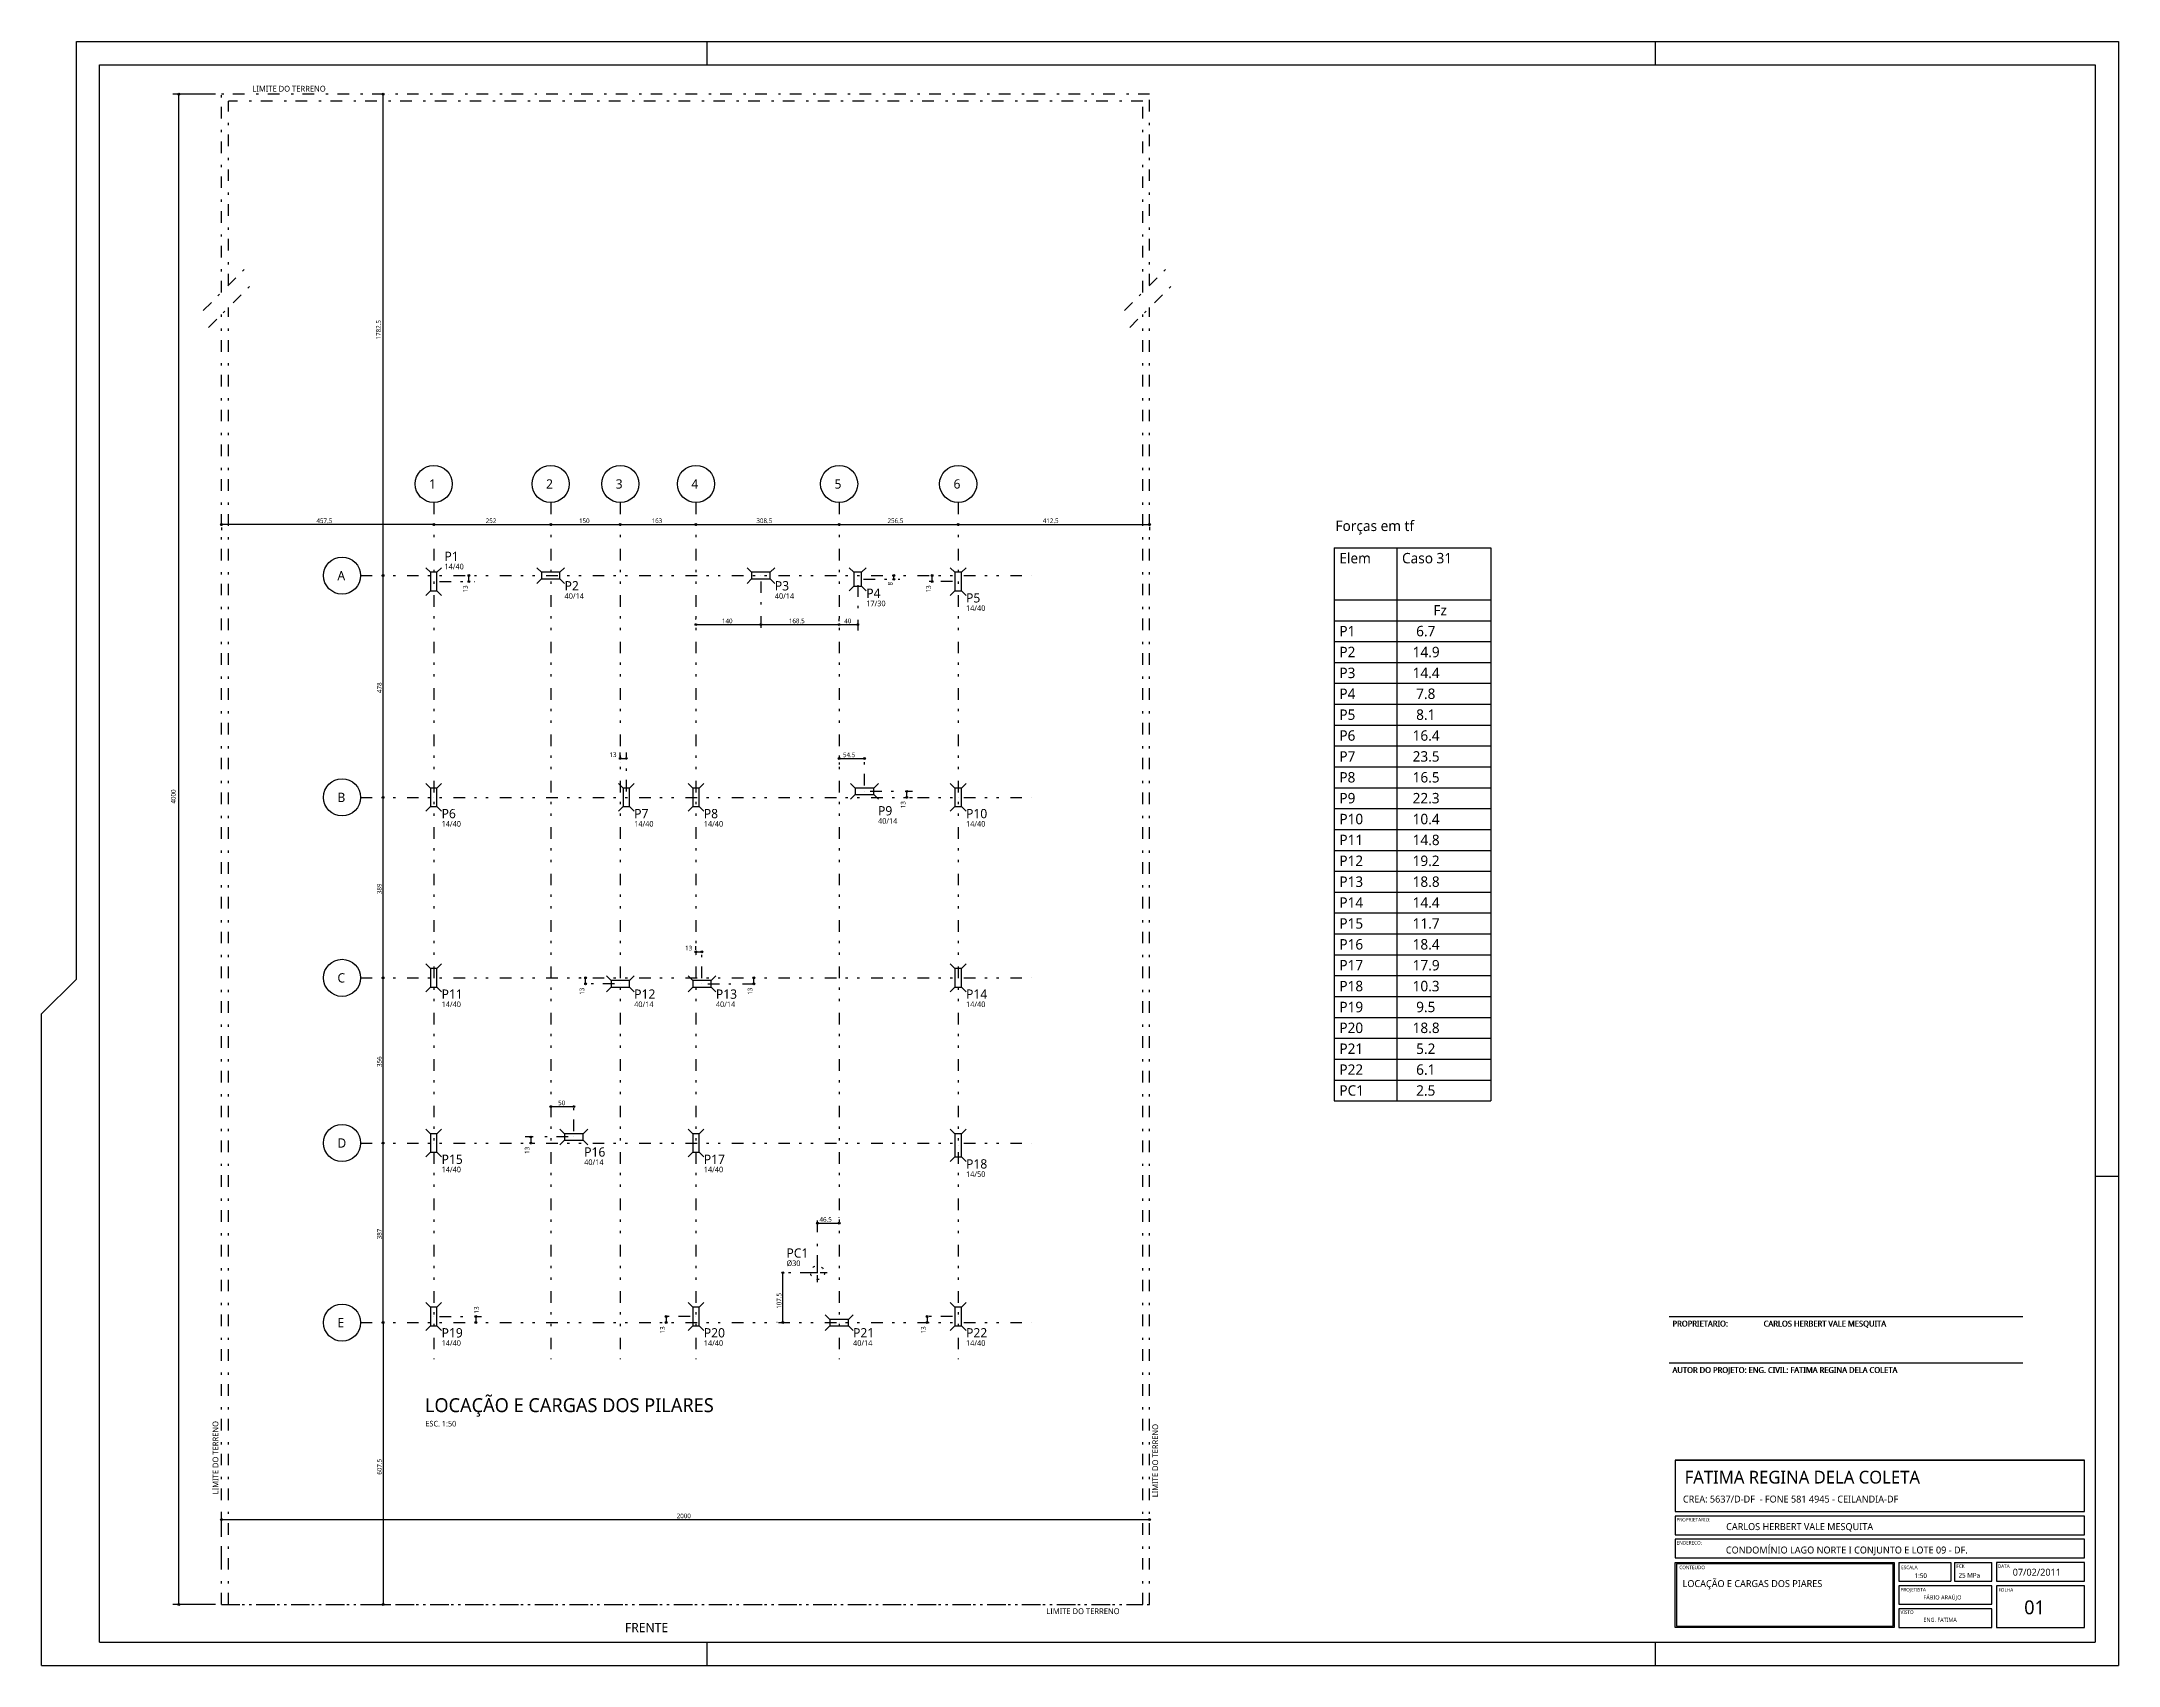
# Model space of a CAD drawing. Extents: x 0 to 89.5, y 0 to 70.
import ezdxf

# ---------------------------------------------------------------- set-up
doc = ezdxf.new("R2010")
doc.units = 0
doc.header["$MEASUREMENT"] = 0
for name, pattern in [('ESTILO_TQS_0002', [0.4, 0.1, -0.3]), ('ESTILO_TQS_0003', [1.5, 0.5, -0.4, 0.1, -0.5]), ('ESTILO_TQS_0004', [2, 0.5, -0.4, 0.1, -0.4, 0.1, -0.5]), ('ESTILO_TQS_0005', [0.4, 0.3, -0.1])]:
    doc.linetypes.add(name, pattern=pattern)
for name, color, linetype in [('1', 1, 'CONTINUOUS'), ('12', 12, 'CONTINUOUS'), ('2', 2, 'CONTINUOUS'), ('3', 3, 'CONTINUOUS'), ('4', 4, 'CONTINUOUS'), ('5', 5, 'CONTINUOUS'), ('6', 6, 'CONTINUOUS')]:
    doc.layers.add(name, color=color, linetype=linetype)
doc.styles.add('TQS_LUCIDA_SANS_UNICODE', font='L_10646.TTF')

msp = doc.modelspace()

# ---------------------------------------------------------------- linework, layer by layer
at = {"layer": '1', "linetype": 'Continuous'}
for p, q in [((1.5, 70), (89.500005, 70)), ((1.5, 29.587737), (1.5, 70)), ((28.670066, 69.999995), (28.670066, 68.999996)), ((69.537489, 69.999995), (69.537489, 68.999996)), ((89.500005, 70), (89.499997, 0)), ((7.50055, 67.731099), (5.661758, 67.731099)), ((5.911758, 2.62981), (5.911758, 67.731099)), ((7.75055, 67.731099), (7.75055, 67.731099)), ((14.71333, 67.731099), (14.71333, 67.731099)), ((14.716242, 46.97981), (14.716242, 67.731099)), ((14.96333, 67.731099), (14.966242, 67.731099)), ((7.75055, 49.309077), (7.75055, 49.309077)), ((47.75055, 49.327957), (47.75055, 49.327957)), ((16.90055, 49.181973), (7.75055, 49.181973)), ((16.90055, 49.181973), (21.94055, 49.181973)), ((16.90055, 49.181973), (16.90055, 49.181973)), ((16.90055, 49.181973), (16.90055, 49.181973)), ((21.94055, 49.181973), (21.94055, 49.181973)), ((21.94055, 49.181973), (24.94055, 49.181973)), ((21.94055, 49.181973), (21.94055, 49.181973)), ((24.94055, 49.181973), (24.94055, 49.181973)), ((24.94055, 49.181973), (28.20055, 49.181973)), ((24.94055, 49.181973), (24.94055, 49.181973)), ((28.20055, 49.181973), (28.20055, 49.181973)), ((28.20055, 49.181973), (34.37055, 49.181973)), ((28.20055, 49.181973), (28.20055, 49.181973)), ((34.37055, 49.181973), (34.37055, 49.181973)), ((34.37055, 49.181973), (39.50055, 49.181973)), ((34.37055, 49.181973), (34.37055, 49.181973)), ((39.50055, 49.181973), (39.50055, 49.181973)), ((39.50055, 49.181973), (47.75055, 49.181973)), ((39.50055, 49.181973), (39.50055, 49.181973)), ((14.716242, 37.41981), (14.716242, 46.97981)), ((14.716242, 46.97981), (14.716242, 46.97981)), ((14.716242, 46.97981), (14.716242, 46.97981)), ((16.76055, 47.11981), (16.56055, 47.31981)), ((16.90055, 46.71981), (16.90055, 46.71981)), ((16.90055, 46.71981), (16.90055, 46.71981)), ((17.04055, 47.11981), (17.24055, 47.31981)), ((18.418422, 46.71981), (18.418422, 46.97981)), ((18.418422, 46.97981), (18.418422, 46.97981)), ((21.54055, 47.11981), (21.34055, 47.31981)), ((21.54055, 46.83981), (21.34055, 46.63981)), ((21.94055, 46.97981), (21.94055, 46.97981)), ((22.34055, 47.11981), (22.54055, 47.31981)), ((22.34055, 46.83981), (22.54055, 46.63981)), ((30.60055, 47.11981), (30.40055, 47.31981)), ((30.60055, 46.83981), (30.40055, 46.63981)), ((31.00055, 46.97981), (31.00055, 46.97981)), ((31.00055, 46.97981), (31.00055, 46.97981)), ((31.00055, 46.97981), (31.00055, 46.97981)), ((31.40055, 47.11981), (31.60055, 47.31981)), ((31.40055, 46.83981), (31.60055, 46.63981)), ((35.00055, 47.11981), (34.80055, 47.31981)), ((35.17055, 46.81981), (35.17055, 46.81981)), ((35.17055, 46.81981), (35.17055, 46.81981)), ((35.17055, 46.81981), (35.17055, 46.81981)), ((35.34055, 47.11981), (35.54055, 47.31981)), ((36.731563, 46.81981), (36.731563, 46.97981)), ((36.731563, 46.97981), (36.731563, 46.97981)), ((38.373552, 46.71981), (38.373552, 46.97981)), ((38.373552, 46.97981), (38.373552, 46.97981)), ((39.36055, 47.11981), (39.16055, 47.31981)), ((39.50055, 46.71981), (39.50055, 46.71981)), ((39.50055, 46.71981), (39.50055, 46.71981)), ((39.64055, 47.11981), (39.84055, 47.31981)), ((16.76055, 46.31981), (16.56055, 46.11981)), ((17.04055, 46.31981), (17.24055, 46.11981)), ((35.00055, 46.51981), (34.80055, 46.31981)), ((35.34055, 46.51981), (35.54055, 46.31981)), ((39.36055, 46.31981), (39.16055, 46.11981)), ((39.64055, 46.31981), (39.84055, 46.11981)), ((28.20055, 44.86439), (31.00055, 44.86439)), ((28.20055, 44.840243), (28.20055, 44.840243)), ((31.00055, 44.86439), (34.37055, 44.86439)), ((34.37055, 44.86439), (35.17055, 44.86439)), ((34.37055, 44.767802), (34.37055, 44.767802)), ((34.37055, 44.767802), (34.37055, 44.767802)), ((24.94055, 39.09906), (25.20055, 39.09906)), ((24.94055, 38.921198), (24.94055, 38.921198)), ((34.37055, 39.177338), (34.37055, 39.177338)), ((34.37055, 39.091494), (35.46055, 39.091494)), ((16.76055, 37.81981), (16.56055, 38.01981)), ((17.04055, 37.81981), (17.24055, 38.01981)), ((25.06055, 37.81981), (24.86055, 38.01981)), ((25.34055, 37.81981), (25.54055, 38.01981)), ((28.06055, 37.81981), (27.86055, 38.01981)), ((28.34055, 37.81981), (28.54055, 38.01981)), ((35.06055, 37.81981), (34.86055, 38.01981)), ((35.46055, 37.67981), (35.46055, 37.67981)), ((35.46055, 37.67981), (35.46055, 37.67981)), ((35.46055, 37.67981), (35.46055, 37.67981)), ((35.86055, 37.81981), (36.06055, 38.01981)), ((37.288574, 37.41981), (37.288574, 37.67981)), ((39.36055, 37.81981), (39.16055, 38.01981)), ((39.64055, 37.81981), (39.84055, 38.01981)), ((14.716242, 29.63981), (14.716242, 37.41981)), ((14.716242, 37.41981), (14.716242, 37.41981)), ((14.716242, 37.41981), (14.716242, 37.41981)), ((16.76055, 37.01981), (16.56055, 36.81981)), ((16.90055, 37.41981), (16.90055, 37.41981)), ((17.04055, 37.01981), (17.24055, 36.81981)), ((25.06055, 37.01981), (24.86055, 36.81981)), ((25.20055, 37.41981), (25.20055, 37.41981)), ((25.20055, 37.41981), (25.20055, 37.41981)), ((25.34055, 37.01981), (25.54055, 36.81981)), ((28.06055, 37.01981), (27.86055, 36.81981)), ((28.20055, 37.41981), (28.20055, 37.41981)), ((28.34055, 37.01981), (28.54055, 36.81981)), ((35.06055, 37.53981), (34.86055, 37.33981)), ((35.86055, 37.53981), (36.06055, 37.33981)), ((37.153676, 37.41981), (37.153676, 37.41981)), ((39.36055, 37.01981), (39.16055, 36.81981)), ((39.50055, 37.41981), (39.50055, 37.41981)), ((39.64055, 37.01981), (39.84055, 36.81981)), ((28.20055, 30.762464), (28.46055, 30.762464)), ((28.20055, 30.602724), (28.20055, 30.602724)), ((0, 28.087737), (1.5, 29.587737)), ((14.716242, 22.51981), (14.716242, 29.63981)), ((14.716242, 29.63981), (14.716242, 29.63981)), ((14.716242, 29.63981), (14.716242, 29.63981)), ((16.76055, 30.03981), (16.56055, 30.23981)), ((16.90055, 29.63981), (16.90055, 29.63981)), ((17.04055, 30.03981), (17.24055, 30.23981)), ((23.447419, 29.37981), (23.447419, 29.63981)), ((23.477086, 29.63981), (23.477086, 29.63981)), ((24.54055, 29.51981), (24.34055, 29.71981)), ((25.34055, 29.51981), (25.54055, 29.71981)), ((28.06055, 29.51981), (27.86055, 29.71981)), ((28.86055, 29.51981), (29.06055, 29.71981)), ((30.690828, 29.37981), (30.690828, 29.63981)), ((30.690828, 29.63981), (30.690828, 29.63981)), ((39.36055, 30.03981), (39.16055, 30.23981)), ((39.50055, 29.63981), (39.50055, 29.63981)), ((39.64055, 30.03981), (39.84055, 30.23981)), ((16.76055, 29.23981), (16.56055, 29.03981)), ((17.04055, 29.23981), (17.24055, 29.03981)), ((24.54055, 29.23981), (24.34055, 29.03981)), ((24.94055, 29.37981), (24.94055, 29.37981)), ((24.94055, 29.37981), (24.94055, 29.37981)), ((25.34055, 29.23981), (25.54055, 29.03981)), ((28.06055, 29.23981), (27.86055, 29.03981)), ((28.46055, 29.37981), (28.46055, 29.37981)), ((28.46055, 29.37981), (28.46055, 29.37981)), ((28.46055, 29.37981), (28.46055, 29.37981)), ((28.86055, 29.23981), (29.06055, 29.03981)), ((39.36055, 29.23981), (39.16055, 29.03981)), ((39.64055, 29.23981), (39.84055, 29.03981)), ((0, 0), (0, 28.087737)), ((21.94055, 24.104845), (21.94055, 24.104845)), ((21.94055, 24.089328), (22.94055, 24.089328)), ((14.716242, 14.77981), (14.716242, 22.51981)), ((14.716242, 22.51981), (14.716242, 22.51981)), ((14.716242, 22.51981), (14.716242, 22.51981)), ((16.76055, 22.91981), (16.56055, 23.11981)), ((16.90055, 22.51981), (16.90055, 22.51981)), ((17.04055, 22.91981), (17.24055, 23.11981)), ((21.084285, 22.77981), (21.084285, 22.51981)), ((21.084285, 22.51981), (21.084285, 22.51981)), ((22.54055, 22.91981), (22.34055, 23.11981)), ((22.54055, 22.63981), (22.34055, 22.43981)), ((22.94055, 22.77981), (22.94055, 22.77981)), ((22.94055, 22.77981), (22.94055, 22.77981)), ((22.94055, 22.77981), (22.94055, 22.77981)), ((23.34055, 22.91981), (23.54055, 23.11981)), ((23.34055, 22.63981), (23.54055, 22.43981)), ((28.06055, 22.91981), (27.86055, 23.11981)), ((28.20055, 22.51981), (28.20055, 22.51981)), ((28.34055, 22.91981), (28.54055, 23.11981)), ((39.36055, 22.91981), (39.16055, 23.11981)), ((39.50055, 22.41981), (39.50055, 22.41981)), ((39.64055, 22.91981), (39.84055, 23.11981)), ((16.76055, 22.11981), (16.56055, 21.91981)), ((17.04055, 22.11981), (17.24055, 21.91981)), ((28.06055, 22.11981), (27.86055, 21.91981)), ((28.34055, 22.11981), (28.54055, 21.91981)), ((39.36055, 21.91981), (39.16055, 21.71981)), ((39.64055, 21.91981), (39.84055, 21.71981)), ((88.499997, 21.087737), (89.499999, 21.087737)), ((33.44055, 19.066799), (34.37055, 19.066799)), ((34.37055, 19.051662), (34.37055, 19.051662)), ((31.940834, 14.77981), (31.940834, 16.92981)), ((33.44055, 16.92981), (33.44055, 16.92981)), ((33.44055, 16.92981), (33.44055, 16.92981)), ((33.44055, 16.92981), (33.44055, 16.92981)), ((16.76055, 15.43981), (16.56055, 15.63981)), ((17.04055, 15.43981), (17.24055, 15.63981)), ((28.06055, 15.43981), (27.86055, 15.63981)), ((28.34055, 15.43981), (28.54055, 15.63981)), ((39.36055, 15.43981), (39.16055, 15.63981)), ((39.64055, 15.43981), (39.84055, 15.63981)), ((14.716242, 14.77981), (14.716242, 14.77981)), ((14.716242, 14.77981), (14.716242, 2.62981)), ((14.716242, 14.77981), (14.716242, 14.77981)), ((16.76055, 14.63981), (16.56055, 14.43981)), ((16.90055, 15.03981), (16.90055, 15.03981)), ((16.90055, 15.03981), (16.90055, 15.03981)), ((17.04055, 14.63981), (17.24055, 14.43981)), ((18.712977, 15.03981), (18.712977, 14.77981)), ((18.712977, 14.77981), (18.712977, 14.77981)), ((26.914541, 15.03981), (26.914541, 14.77981)), ((26.914541, 14.77981), (26.914541, 14.77981)), ((28.06055, 14.63981), (27.86055, 14.43981)), ((28.20055, 15.03981), (28.20055, 15.03981)), ((28.20055, 15.03981), (28.20055, 15.03981)), ((28.34055, 14.63981), (28.54055, 14.43981)), ((31.95597, 14.77981), (31.95597, 14.77981)), ((33.97055, 14.91981), (33.77055, 15.11981)), ((33.97055, 14.63981), (33.77055, 14.43981)), ((34.37055, 14.77981), (34.37055, 14.77981)), ((34.77055, 14.91981), (34.97055, 15.11981)), ((34.77055, 14.63981), (34.97055, 14.43981)), ((38.159802, 15.03981), (38.159802, 14.77981)), ((38.159802, 14.77981), (38.159802, 14.77981)), ((39.36055, 14.63981), (39.16055, 14.43981)), ((39.50055, 15.03981), (39.50055, 15.03981)), ((39.50055, 15.03981), (39.50055, 15.03981)), ((39.64055, 14.63981), (39.84055, 14.43981)), ((70.142071, 15.045619), (85.380635, 15.045619)), ((70.142071, 13.045438), (85.380635, 13.045438)), ((7.75055, 6.287373), (47.75055, 6.287373)), ((47.75055, 6.287373), (47.75055, 6.287373)), ((7.75055, 4.389711), (7.75055, 4.389711)), ((7.50055, 2.62981), (5.661758, 2.62981)), ((7.75055, 2.62981), (7.75055, 2.62981)), ((14.191794, 2.62981), (14.191794, 2.62981)), ((14.441794, 2.62981), (14.966242, 2.62981)), ((28.670066, 0.999999), (28.670066, 0)), ((69.537489, 0.999999), (69.537489, 0)), ((0, 0), (89.499997, 0))]:
    msp.add_line(p, q, dxfattribs=at)
at = {"layer": '1', "linetype": 'ESTILO_TQS_0003'}
for p, q in [((47.75055, 67.731099), (7.75055, 67.731099)), ((7.75055, 59.188538), (7.75055, 67.731099)), ((47.45055, 67.431099), (8.05055, 67.431099)), ((8.05055, 59.488538), (8.05055, 67.431099)), ((47.45055, 59.188538), (47.45055, 67.431099)), ((47.75055, 59.488538), (47.75055, 67.731099)), ((6.96346, 58.401448), (8.757286, 60.195274)), ((46.66346, 58.401448), (48.457286, 60.195274)), ((7.194348, 57.673261), (8.988174, 59.467087)), ((46.894348, 57.673261), (48.688174, 59.467087)), ((7.75055, 2.62981), (7.75055, 58.229463)), ((8.05055, 2.62981), (8.05055, 58.529463)), ((47.45055, 2.62981), (47.45055, 58.229463)), ((47.75055, 2.62981), (47.75055, 58.529463)), ((7.75055, 49.059077), (7.75055, 48.931973)), ((47.75055, 49.077957), (47.75055, 48.931973)), ((17.15055, 46.71981), (18.668422, 46.71981)), ((31.00055, 46.72981), (31.00055, 44.61439)), ((31.00055, 46.72981), (31.00055, 44.61439)), ((35.17055, 46.56981), (35.17055, 44.61439)), ((35.42055, 46.81981), (36.981563, 46.81981)), ((39.25055, 46.71981), (38.123552, 46.71981)), ((28.20055, 45.090243), (28.20055, 45.11439)), ((34.37055, 45.017802), (34.37055, 45.11439)), ((34.37055, 45.017802), (34.37055, 45.11439)), ((24.94055, 39.171198), (24.94055, 39.34906)), ((25.20055, 37.66981), (25.20055, 39.34906)), ((34.37055, 38.927338), (34.37055, 38.841494)), ((35.46055, 37.92981), (35.46055, 39.341494)), ((35.71055, 37.67981), (37.538574, 37.67981)), ((37.403676, 37.41981), (37.538574, 37.41981)), ((28.20055, 30.852724), (28.20055, 31.012464)), ((28.46055, 29.62981), (28.46055, 31.012464)), ((23.227086, 29.63981), (23.197419, 29.63981)), ((24.69055, 29.37981), (23.197419, 29.37981)), ((28.71055, 29.37981), (30.940828, 29.37981)), ((22.94055, 23.02981), (22.94055, 24.339328)), ((21.94055, 23.854845), (21.94055, 23.839328)), ((22.69055, 22.77981), (20.834285, 22.77981)), ((33.44055, 17.17981), (33.44055, 19.316799)), ((34.37055, 19.301662), (34.37055, 19.316799)), ((33.19055, 16.92981), (31.690834, 16.92981)), ((17.15055, 15.03981), (18.962977, 15.03981)), ((27.95055, 15.03981), (26.664541, 15.03981)), ((31.70597, 14.77981), (31.690834, 14.77981)), ((39.25055, 15.03981), (37.909802, 15.03981)), ((7.75055, 4.639711), (7.75055, 6.537373)), ((7.75055, 2.62981), (47.75055, 2.62981)), ((8.05055, 2.62981), (47.45055, 2.62981))]:
    msp.add_line(p, q, dxfattribs=at)
at = {"layer": '1', "linetype": 'ESTILO_TQS_0005'}
for p, q in [((33.44055, 16.517458), (33.44055, 17.342162)), ((33.852902, 16.92981), (33.028198, 16.92981))]:
    msp.add_line(p, q, dxfattribs=at)
at = {"layer": '1', "linetype": 'Continuous'}
for centre, radius in [((5.911758, 67.731099), 0.04), ((5.911758, 67.731099), 0.02), ((14.716242, 67.731099), 0.04), ((14.716242, 67.731099), 0.02), ((7.75055, 49.181973), 0.04), ((7.75055, 49.181973), 0.02), ((16.90055, 49.181973), 0.04), ((16.90055, 49.181973), 0.04), ((16.90055, 49.181973), 0.02), ((16.90055, 49.181973), 0.02), ((21.94055, 49.181973), 0.04), ((21.94055, 49.181973), 0.04), ((21.94055, 49.181973), 0.02), ((21.94055, 49.181973), 0.02), ((24.94055, 49.181973), 0.04), ((24.94055, 49.181973), 0.04), ((24.94055, 49.181973), 0.02), ((24.94055, 49.181973), 0.02), ((28.20055, 49.181973), 0.04), ((28.20055, 49.181973), 0.04), ((28.20055, 49.181973), 0.02), ((28.20055, 49.181973), 0.02), ((34.37055, 49.181973), 0.04), ((34.37055, 49.181973), 0.04), ((34.37055, 49.181973), 0.02), ((34.37055, 49.181973), 0.02), ((39.50055, 49.181973), 0.04), ((39.50055, 49.181973), 0.04), ((39.50055, 49.181973), 0.02), ((39.50055, 49.181973), 0.02), ((47.75055, 49.181973), 0.04), ((47.75055, 49.181973), 0.02), ((14.716242, 46.97981), 0.04), ((14.716242, 46.97981), 0.04), ((14.716242, 46.97981), 0.02), ((14.716242, 46.97981), 0.02), ((18.418422, 46.97981), 0.04), ((18.418422, 46.71981), 0.04), ((18.418422, 46.97981), 0.02), ((18.418422, 46.71981), 0.02), ((36.731563, 46.97981), 0.04), ((36.731563, 46.81981), 0.04), ((36.731563, 46.97981), 0.02), ((36.731563, 46.81981), 0.02), ((38.373552, 46.97981), 0.04), ((38.373552, 46.71981), 0.04), ((38.373552, 46.97981), 0.02), ((38.373552, 46.71981), 0.02), ((28.20055, 44.86439), 0.04), ((28.20055, 44.86439), 0.02), ((31.00055, 44.86439), 0.04), ((31.00055, 44.86439), 0.04), ((31.00055, 44.86439), 0.02), ((31.00055, 44.86439), 0.02), ((34.37055, 44.86439), 0.04), ((34.37055, 44.86439), 0.04), ((34.37055, 44.86439), 0.02), ((34.37055, 44.86439), 0.02), ((35.17055, 44.86439), 0.04), ((35.17055, 44.86439), 0.02), ((24.94055, 39.09906), 0.04), ((24.94055, 39.09906), 0.02), ((25.20055, 39.09906), 0.04), ((25.20055, 39.09906), 0.02), ((34.37055, 39.091494), 0.04), ((34.37055, 39.091494), 0.02), ((35.46055, 39.091494), 0.04), ((35.46055, 39.091494), 0.02), ((37.288574, 37.67981), 0.04), ((37.288574, 37.67981), 0.02), ((14.716242, 37.41981), 0.04), ((14.716242, 37.41981), 0.04), ((14.716242, 37.41981), 0.02), ((14.716242, 37.41981), 0.02), ((37.288574, 37.41981), 0.04), ((37.288574, 37.41981), 0.02), ((28.20055, 30.762464), 0.04), ((28.20055, 30.762464), 0.02), ((28.46055, 30.762464), 0.04), ((28.46055, 30.762464), 0.02), ((14.716242, 29.63981), 0.04), ((14.716242, 29.63981), 0.04), ((14.716242, 29.63981), 0.02), ((14.716242, 29.63981), 0.02), ((23.447419, 29.63981), 0.04), ((23.447419, 29.63981), 0.02), ((30.690828, 29.63981), 0.04), ((30.690828, 29.63981), 0.02), ((23.447419, 29.37981), 0.04), ((23.447419, 29.37981), 0.02), ((30.690828, 29.37981), 0.04), ((30.690828, 29.37981), 0.02), ((21.94055, 24.089328), 0.04), ((21.94055, 24.089328), 0.02), ((22.94055, 24.089328), 0.04), ((22.94055, 24.089328), 0.02), ((14.716242, 22.51981), 0.04), ((14.716242, 22.51981), 0.04), ((14.716242, 22.51981), 0.02), ((14.716242, 22.51981), 0.02), ((21.084285, 22.77981), 0.04), ((21.084285, 22.51981), 0.04), ((21.084285, 22.77981), 0.02), ((21.084285, 22.51981), 0.02), ((33.44055, 19.066799), 0.04), ((33.44055, 19.066799), 0.02), ((34.37055, 19.066799), 0.04), ((34.37055, 19.066799), 0.02), ((31.940834, 16.92981), 0.04), ((31.940834, 16.92981), 0.02), ((14.716242, 14.77981), 0.04), ((14.716242, 14.77981), 0.04), ((14.716242, 14.77981), 0.02), ((14.716242, 14.77981), 0.02), ((18.712977, 15.03981), 0.04), ((18.712977, 14.77981), 0.04), ((18.712977, 15.03981), 0.02), ((18.712977, 14.77981), 0.02), ((26.914541, 15.03981), 0.04), ((26.914541, 14.77981), 0.04), ((26.914541, 15.03981), 0.02), ((26.914541, 14.77981), 0.02), ((31.940834, 14.77981), 0.04), ((31.940834, 14.77981), 0.02), ((38.159802, 15.03981), 0.04), ((38.159802, 14.77981), 0.04), ((38.159802, 15.03981), 0.02), ((38.159802, 14.77981), 0.02), ((7.75055, 6.287373), 0.04), ((7.75055, 6.287373), 0.02), ((47.75055, 6.287373), 0.04), ((47.75055, 6.287373), 0.02), ((5.911758, 2.62981), 0.04), ((5.911758, 2.62981), 0.02), ((14.716242, 2.62981), 0.04), ((14.716242, 2.62981), 0.02)]:
    msp.add_circle(centre, radius, dxfattribs=at)
at = {"layer": '12', "linetype": 'Continuous'}
for p, q in [((2.5, 68.999992), (88.499997, 69)), ((2.5, 0.999996), (2.5, 68.999992)), ((88.499997, 69), (88.499997, 1)), ((2.5, 0.999996), (88.499997, 1))]:
    msp.add_line(p, q, dxfattribs=at)
at = {"layer": '2', "linetype": 'ESTILO_TQS_0004'}
for p, q in [((16.90055, 50.12981), (16.90055, 13.202018)), ((21.94055, 50.12981), (21.94055, 13.202018)), ((24.94055, 50.12981), (24.94055, 13.202018)), ((28.20055, 50.12981), (28.20055, 13.202018)), ((34.37055, 50.12981), (34.37055, 13.202018)), ((39.50055, 50.12981), (39.50055, 13.202018)), ((13.75055, 46.97981), (42.65055, 46.97981)), ((13.75055, 37.41981), (42.65055, 37.41981)), ((13.75055, 29.63981), (42.65055, 29.63981)), ((13.75055, 22.51981), (42.65055, 22.51981)), ((13.75055, 14.77981), (42.65055, 14.77981))]:
    msp.add_line(p, q, dxfattribs=at)
at = {"layer": '2', "linetype": 'Continuous'}
for p, q in [((70.397671, 8.85671), (88.041524, 8.85671)), ((80.041478, 4.438295), (82.27567, 4.438295)), ((80.041478, 4.438295), (80.041478, 3.6383)), ((80.041478, 3.6383), (82.27567, 3.6383)), ((82.27567, 4.438295), (82.27567, 3.6383)), ((82.441136, 4.438295), (84.041478, 4.438295)), ((82.441136, 4.438295), (82.441136, 3.6383)), ((82.441136, 3.6383), (84.041478, 3.6383)), ((84.041478, 3.6383), (84.041478, 4.438295))]:
    msp.add_line(p, q, dxfattribs=at)
for points in [[(70.397671, 6.630957), (88.041524, 6.630957), (88.041524, 8.85671), (70.397671, 8.85671), (70.397671, 6.630957)], [(70.397671, 5.630957), (88.041524, 5.630957), (88.041524, 6.43096), (70.397671, 6.43096), (70.397671, 5.630957)], [(70.397671, 4.6383), (88.041524, 4.6383), (88.041524, 5.438303), (70.397671, 5.438303), (70.397671, 4.6383)], [(84.24149, 3.6383), (88.041524, 3.6383), (88.041524, 4.438295), (84.24149, 4.438295), (84.24149, 3.6383)], [(80.041478, 2.6383), (84.041478, 2.6383), (84.041478, 3.438295), (80.041478, 3.438295), (80.041478, 2.6383)], [(84.24149, 1.6383), (88.041524, 1.6383), (88.041524, 3.438295), (84.24149, 3.438295), (84.24149, 1.6383)], [(80.041478, 1.6383), (84.041478, 1.6383), (84.041478, 2.438295), (80.041478, 2.438295), (80.041478, 1.6383)]]:
    msp.add_lwpolyline(points, dxfattribs=at)
for centre in [(16.90055, 50.92981), (21.94055, 50.92981), (24.94055, 50.92981), (28.20055, 50.92981), (34.37055, 50.92981), (39.50055, 50.92981), (12.95055, 46.97981), (12.95055, 37.41981), (12.95055, 29.63981), (12.95055, 22.51981), (12.95055, 14.77981)]:
    msp.add_circle(centre, 0.8, dxfattribs=at)
at = {"layer": '3', "linetype": 'Continuous'}
for p, q in [((55.701746, 48.181335), (62.451746, 48.181335)), ((55.701746, 48.181335), (55.701746, 24.335553)), ((58.401746, 48.181335), (58.401746, 24.335553)), ((62.451746, 48.181335), (62.451746, 45.935553)), ((55.701746, 45.935553), (62.451746, 45.935553)), ((62.451746, 45.935553), (62.451746, 24.335553)), ((55.701746, 45.035553), (62.451746, 45.035553)), ((55.701746, 44.135553), (62.451746, 44.135553)), ((55.701746, 43.235553), (62.451746, 43.235553)), ((55.701746, 42.335553), (62.451746, 42.335553)), ((55.701746, 41.435553), (62.451746, 41.435553)), ((55.701746, 40.535553), (62.451746, 40.535553)), ((55.701746, 39.635553), (62.451746, 39.635553)), ((55.701746, 38.735553), (62.451746, 38.735553)), ((55.701746, 37.835553), (62.451746, 37.835553)), ((55.701746, 36.935553), (62.451746, 36.935553)), ((55.701746, 36.035553), (62.451746, 36.035553)), ((55.701746, 35.135553), (62.451746, 35.135553)), ((55.701746, 34.235553), (62.451746, 34.235553)), ((55.701746, 33.335553), (62.451746, 33.335553)), ((55.701746, 32.435553), (62.451746, 32.435553)), ((55.701746, 31.535553), (62.451746, 31.535553)), ((55.701746, 30.635553), (62.451746, 30.635553)), ((55.701746, 29.735553), (62.451746, 29.735553)), ((55.701746, 28.835553), (62.451746, 28.835553)), ((55.701746, 27.935553), (62.451746, 27.935553)), ((55.701746, 27.035553), (62.451746, 27.035553)), ((55.701746, 26.135553), (62.451746, 26.135553)), ((55.701746, 25.235553), (62.451746, 25.235553)), ((55.701746, 24.335553), (62.451746, 24.335553))]:
    msp.add_line(p, q, dxfattribs=at)
at = {"layer": '3', "linetype": 'ESTILO_TQS_0002'}
msp.add_circle((33.44055, 16.92981), 0.3, dxfattribs=at)
at = {"layer": '4', "linetype": 'Continuous'}
for points in [[(70.397671, 4.438303), (79.841527, 4.438303), (79.841527, 1.6383), (70.397671, 1.6383), (70.397671, 4.438303)], [(70.447659, 1.688295), (79.791478, 1.688295), (79.791478, 4.3883), (70.447659, 4.3883), (70.447659, 1.688295)]]:
    msp.add_lwpolyline(points, dxfattribs=at)
at = {"layer": '5', "linetype": 'Continuous'}
for points in [[(16.76055, 46.31981), (17.04055, 46.31981), (17.04055, 47.11981), (16.76055, 47.11981), (16.76055, 46.31981)], [(21.54055, 46.83981), (22.34055, 46.83981), (22.34055, 47.11981), (21.54055, 47.11981), (21.54055, 46.83981)], [(30.60055, 46.83981), (31.40055, 46.83981), (31.40055, 47.11981), (30.60055, 47.11981), (30.60055, 46.83981)], [(35.00055, 46.51981), (35.34055, 46.51981), (35.34055, 47.11981), (35.00055, 47.11981), (35.00055, 46.51981)], [(39.36055, 46.31981), (39.64055, 46.31981), (39.64055, 47.11981), (39.36055, 47.11981), (39.36055, 46.31981)], [(16.76055, 37.01981), (17.04055, 37.01981), (17.04055, 37.81981), (16.76055, 37.81981), (16.76055, 37.01981)], [(25.06055, 37.01981), (25.34055, 37.01981), (25.34055, 37.81981), (25.06055, 37.81981), (25.06055, 37.01981)], [(28.06055, 37.01981), (28.34055, 37.01981), (28.34055, 37.81981), (28.06055, 37.81981), (28.06055, 37.01981)], [(35.06055, 37.53981), (35.86055, 37.53981), (35.86055, 37.81981), (35.06055, 37.81981), (35.06055, 37.53981)], [(39.36055, 37.01981), (39.64055, 37.01981), (39.64055, 37.81981), (39.36055, 37.81981), (39.36055, 37.01981)], [(16.76055, 29.23981), (17.04055, 29.23981), (17.04055, 30.03981), (16.76055, 30.03981), (16.76055, 29.23981)], [(39.36055, 29.23981), (39.64055, 29.23981), (39.64055, 30.03981), (39.36055, 30.03981), (39.36055, 29.23981)], [(24.54055, 29.23981), (25.34055, 29.23981), (25.34055, 29.51981), (24.54055, 29.51981), (24.54055, 29.23981)], [(28.06055, 29.23981), (28.86055, 29.23981), (28.86055, 29.51981), (28.06055, 29.51981), (28.06055, 29.23981)], [(16.76055, 22.11981), (17.04055, 22.11981), (17.04055, 22.91981), (16.76055, 22.91981), (16.76055, 22.11981)], [(22.54055, 22.63981), (23.34055, 22.63981), (23.34055, 22.91981), (22.54055, 22.91981), (22.54055, 22.63981)], [(28.06055, 22.11981), (28.34055, 22.11981), (28.34055, 22.91981), (28.06055, 22.91981), (28.06055, 22.11981)], [(39.36055, 21.91981), (39.64055, 21.91981), (39.64055, 22.91981), (39.36055, 22.91981), (39.36055, 21.91981)], [(16.76055, 14.63981), (17.04055, 14.63981), (17.04055, 15.43981), (16.76055, 15.43981), (16.76055, 14.63981)], [(28.06055, 14.63981), (28.34055, 14.63981), (28.34055, 15.43981), (28.06055, 15.43981), (28.06055, 14.63981)], [(39.36055, 14.63981), (39.64055, 14.63981), (39.64055, 15.43981), (39.36055, 15.43981), (39.36055, 14.63981)], [(33.97055, 14.63981), (34.77055, 14.63981), (34.77055, 14.91981), (33.97055, 14.91981), (33.97055, 14.63981)]]:
    msp.add_lwpolyline(points, dxfattribs=at)

# ---------------------------------------------------------------- texts
at = {"layer": '1', "linetype": 'Continuous', "style": 'TQS_LUCIDA_SANS_UNICODE'}
for s, p in [('1782.5', (14.617201, 57.158517)), ('8', (36.671563, 46.553143)), ('13', (18.358422, 46.253143)), ('13', (38.313552, 46.253143)), ('478', (14.656242, 41.91981)), ('4000', (5.778225, 37.151561)), ('13', (37.228574, 36.953143)), ('389', (14.656242, 33.24981)), ('13', (23.387419, 28.913143)), ('13', (30.630828, 28.913143)), ('356', (14.656242, 25.79981)), ('13', (21.024285, 22.053143)), ('387', (14.656242, 18.36981)), ('13', (18.838607, 15.171679)), ('107.5', (31.880834, 15.37481)), ('13', (26.854541, 14.313143)), ('13', (38.099802, 14.313143)), ('607.5', (14.656242, 8.22481))]:
    msp.add_text(s, height=0.2, rotation=90, dxfattribs=at).set_placement(p)
for s, height, p in [('457.5', 0.2, (11.84555, 49.241973)), ('252', 0.2, (19.14055, 49.241973)), ('150', 0.2, (23.16055, 49.241973)), ('163', 0.2, (26.29055, 49.241973)), ('308.5', 0.2, (30.80555, 49.241973)), ('256.5', 0.2, (36.45555, 49.241973)), ('412.5', 0.2, (43.14555, 49.241973)), ('140', 0.2, (29.32055, 44.92439)), ('168.5', 0.2, (32.20555, 44.92439)), ('40', 0.2, (34.59055, 44.92439)), ('13', 0.2, (24.473883, 39.15906)), ('54.5', 0.2, (34.53555, 39.151494)), ('13', 0.2, (27.733883, 30.822464)), ('50', 0.2, (22.26055, 24.149328)), ('46.5', 0.2, (33.52555, 19.126799)), ('2000', 0.2, (27.37055, 6.347373)), ('CARLOS HERBERT VALE MESQUITA', 0.3, (72.594746, 5.835785)), ('CONDOMÍNIO LAGO NORTE I CONJUNTO E LOTE 09 - DF.', 0.3, (72.584004, 4.826851)), ('1:50', 0.2, (80.71848, 3.771082)), ('25 MPa', 0.2, (82.608556, 3.790171)), ('07/02/2011', 0.3, (84.943119, 3.869773))]:
    msp.add_text(s, height=height, dxfattribs=at).set_placement(p)
at = {"layer": '2', "linetype": 'Continuous', "style": 'TQS_LUCIDA_SANS_UNICODE'}
for s, height, p in [('ESC. 1:50', 0.24, (16.542272, 10.30337)), ('CREA: 5637/D-DF  - FONE 581 4945 - CEILANDIA-DF', 0.3, (70.731641, 7.022642)), ('PROPRIETARIO:', 0.15, (70.453313, 6.208099)), ('ENDERECO:', 0.15, (70.460294, 5.21336)), ('CONTEUDO', 0.15, (70.577298, 4.150461)), ('ESCALA', 0.15, (80.135838, 4.150461)), ('FCK', 0.15, (82.513707, 4.205881)), ('DATA', 0.15, (84.298131, 4.205881)), ('PROJETISTA', 0.15, (80.108128, 3.194513)), ('FÁBIO ARAÚJO', 0.18, (81.090672, 2.844512)), ('FOLHA ', 0.15, (84.325841, 3.180658)), ('VISTO', 0.15, (80.108128, 2.224718)), ('ENG. FATIMA', 0.175, (81.09599, 1.880363))]:
    msp.add_text(s, height=height, dxfattribs=at).set_placement(p)
at = {"layer": '3', "linetype": 'Continuous', "style": 'TQS_LUCIDA_SANS_UNICODE'}
for s, height, p in [('LIMITE DO TERRENO', 0.25, (9.08503, 67.840463)), ('1', 0.4, (16.70055, 50.72981)), ('2', 0.4, (21.74055, 50.72981)), ('3', 0.4, (24.74055, 50.72981)), ('4', 0.4, (28.00055, 50.72981)), ('5', 0.4, (34.17055, 50.72981)), ('6', 0.4, (39.30055, 50.72981)), ('Forças em tf', 0.45, (55.759925, 48.899644)), ('14/40', 0.24, (17.364085, 47.249521)), ('Elem', 0.45, (55.926746, 47.506335)), ('Caso 31', 0.45, (58.626746, 47.506335)), ('A', 0.4, (12.75055, 46.77981)), ('40/14', 0.24, (22.54055, 45.97981)), ('40/14', 0.24, (31.60055, 45.97981)), ('17/30', 0.24, (35.54055, 45.65981)), ('14/40', 0.24, (39.84055, 45.45981)), ('Fz', 0.45, (59.976746, 45.260553)), ('P1', 0.45, (55.926746, 44.360553)), ('    6.7', 0.45, (58.626746, 44.360553)), ('P2', 0.45, (55.926746, 43.460553)), ('   14.9', 0.45, (58.626746, 43.460553)), ('P3', 0.45, (55.926746, 42.560553)), ('   14.4', 0.45, (58.626746, 42.560553)), ('P4', 0.45, (55.926746, 41.660553)), ('    7.8', 0.45, (58.626746, 41.660553)), ('P5', 0.45, (55.926746, 40.760553)), ('    8.1', 0.45, (58.626746, 40.760553)), ('P6', 0.45, (55.926746, 39.860553)), ('   16.4', 0.45, (58.626746, 39.860553)), ('P7', 0.45, (55.926746, 38.960553)), ('   23.5', 0.45, (58.626746, 38.960553)), ('P8', 0.45, (55.926746, 38.060553)), ('   16.5', 0.45, (58.626746, 38.060553)), ('B', 0.4, (12.75055, 37.21981)), ('P9', 0.45, (55.926746, 37.160553)), ('   22.3', 0.45, (58.626746, 37.160553)), ('P10', 0.45, (55.926746, 36.260553)), ('   10.4', 0.45, (58.626746, 36.260553)), ('14/40', 0.24, (17.24055, 36.15981)), ('14/40', 0.24, (25.54055, 36.15981)), ('14/40', 0.24, (28.54055, 36.15981)), ('40/14', 0.24, (36.046853, 36.282604)), ('14/40', 0.24, (39.84055, 36.15981)), ('P11', 0.45, (55.926746, 35.360553)), ('   14.8', 0.45, (58.626746, 35.360553)), ('P12', 0.45, (55.926746, 34.460553)), ('   19.2', 0.45, (58.626746, 34.460553)), ('P13', 0.45, (55.926746, 33.560553)), ('   18.8', 0.45, (58.626746, 33.560553)), ('P14', 0.45, (55.926746, 32.660553)), ('   14.4', 0.45, (58.626746, 32.660553)), ('P15', 0.45, (55.926746, 31.760553)), ('   11.7', 0.45, (58.626746, 31.760553)), ('P16', 0.45, (55.926746, 30.860553)), ('   18.4', 0.45, (58.626746, 30.860553)), ('C', 0.4, (12.75055, 29.43981)), ('P17', 0.45, (55.926746, 29.960553)), ('   17.9', 0.45, (58.626746, 29.960553)), ('P18', 0.45, (55.926746, 29.060553)), ('   10.3', 0.45, (58.626746, 29.060553)), ('14/40', 0.24, (17.24055, 28.37981)), ('40/14', 0.24, (25.54055, 28.37981)), ('40/14', 0.24, (29.06055, 28.37981)), ('14/40', 0.24, (39.84055, 28.37981)), ('P19', 0.45, (55.926746, 28.160553)), ('    9.5', 0.45, (58.626746, 28.160553)), ('P20', 0.45, (55.926746, 27.260553)), ('   18.8', 0.45, (58.626746, 27.260553)), ('P21', 0.45, (55.926746, 26.360553)), ('    5.2', 0.45, (58.626746, 26.360553)), ('P22', 0.45, (55.926746, 25.460553)), ('    6.1', 0.45, (58.626746, 25.460553)), ('PC1', 0.45, (55.926746, 24.560553)), ('    2.5', 0.45, (58.626746, 24.560553)), ('D', 0.4, (12.75055, 22.31981)), ('14/40', 0.24, (17.24055, 21.25981)), ('40/14', 0.24, (23.38599, 21.57373)), ('14/40', 0.24, (28.54055, 21.25981)), ('14/50', 0.24, (39.84055, 21.05981)), ('%%c30', 0.24, (32.101605, 17.216955)), ('E', 0.4, (12.75055, 14.57981)), ('PROPRIETARIO:', 0.25, (70.273393, 14.609988)), ('PROPRIETARIO:', 0.25, (70.293393, 14.609988)), ('CARLOS HERBERT VALE MESQUITA', 0.25, (74.200006, 14.609988)), ('CARLOS HERBERT VALE MESQUITA', 0.25, (74.220006, 14.609988)), ('14/40', 0.24, (17.24055, 13.77981)), ('14/40', 0.24, (28.54055, 13.77981)), ('40/14', 0.24, (34.97055, 13.77981)), ('14/40', 0.24, (39.84055, 13.77981)), ('AUTOR DO PROJETO: ENG. CIVIL: FATIMA REGINA DELA COLETA', 0.25, (70.273393, 12.609807)), ('AUTOR DO PROJETO: ENG. CIVIL: FATIMA REGINA DELA COLETA', 0.25, (70.293393, 12.609807)), ('FRENTE', 0.4, (25.141503, 1.435569)), ('LIMITE DO TERRENO', 0.25, (43.296369, 2.213634))]:
    msp.add_text(s, height=height, dxfattribs=at).set_placement(p)
for p in [(7.619888, 7.377532), (48.116486, 7.25161)]:
    msp.add_text('LIMITE DO TERRENO', height=0.25, rotation=90, dxfattribs=at).set_placement(p)
at = {"layer": '4', "linetype": 'Continuous', "style": 'TQS_LUCIDA_SANS_UNICODE'}
for s, height, p in [('FATIMA REGINA DELA COLETA', 0.55, (70.8037, 7.842379)), ('LOCAÇÃO E CARGAS DOS PIARES', 0.3, (70.717971, 3.379145)), ('01', 0.6, (85.437994, 2.204777))]:
    msp.add_text(s, height=height, dxfattribs=at).set_placement(p)
at = {"layer": '5', "linetype": 'Continuous', "style": 'TQS_LUCIDA_SANS_UNICODE'}
for s, p in [('P1', (17.364085, 47.609521)), ('P2', (22.54055, 46.33981)), ('P3', (31.60055, 46.33981)), ('P4', (35.54055, 46.01981)), ('P5', (39.84055, 45.81981)), ('P6', (17.24055, 36.51981)), ('P7', (25.54055, 36.51981)), ('P8', (28.54055, 36.51981)), ('P9', (36.046853, 36.642604)), ('P10', (39.84055, 36.51981)), ('P11', (17.24055, 28.73981)), ('P12', (25.54055, 28.73981)), ('P13', (29.06055, 28.73981)), ('P14', (39.84055, 28.73981)), ('P15', (17.24055, 21.61981)), ('P16', (23.38599, 21.93373)), ('P17', (28.54055, 21.61981)), ('P18', (39.84055, 21.41981)), ('PC1', (32.101605, 17.576955)), ('P19', (17.24055, 14.13981)), ('P20', (28.54055, 14.13981)), ('P21', (34.97055, 14.13981)), ('P22', (39.84055, 14.13981))]:
    msp.add_text(s, height=0.4, dxfattribs=at).set_placement(p)
at = {"layer": '6', "linetype": 'Continuous', "style": 'TQS_LUCIDA_SANS_UNICODE'}
msp.add_text('LOCAÇÃO E CARGAS DOS PILARES', height=0.6, dxfattribs=at).set_placement((16.52089, 10.91995))

doc.saveas('drawing.dxf')
